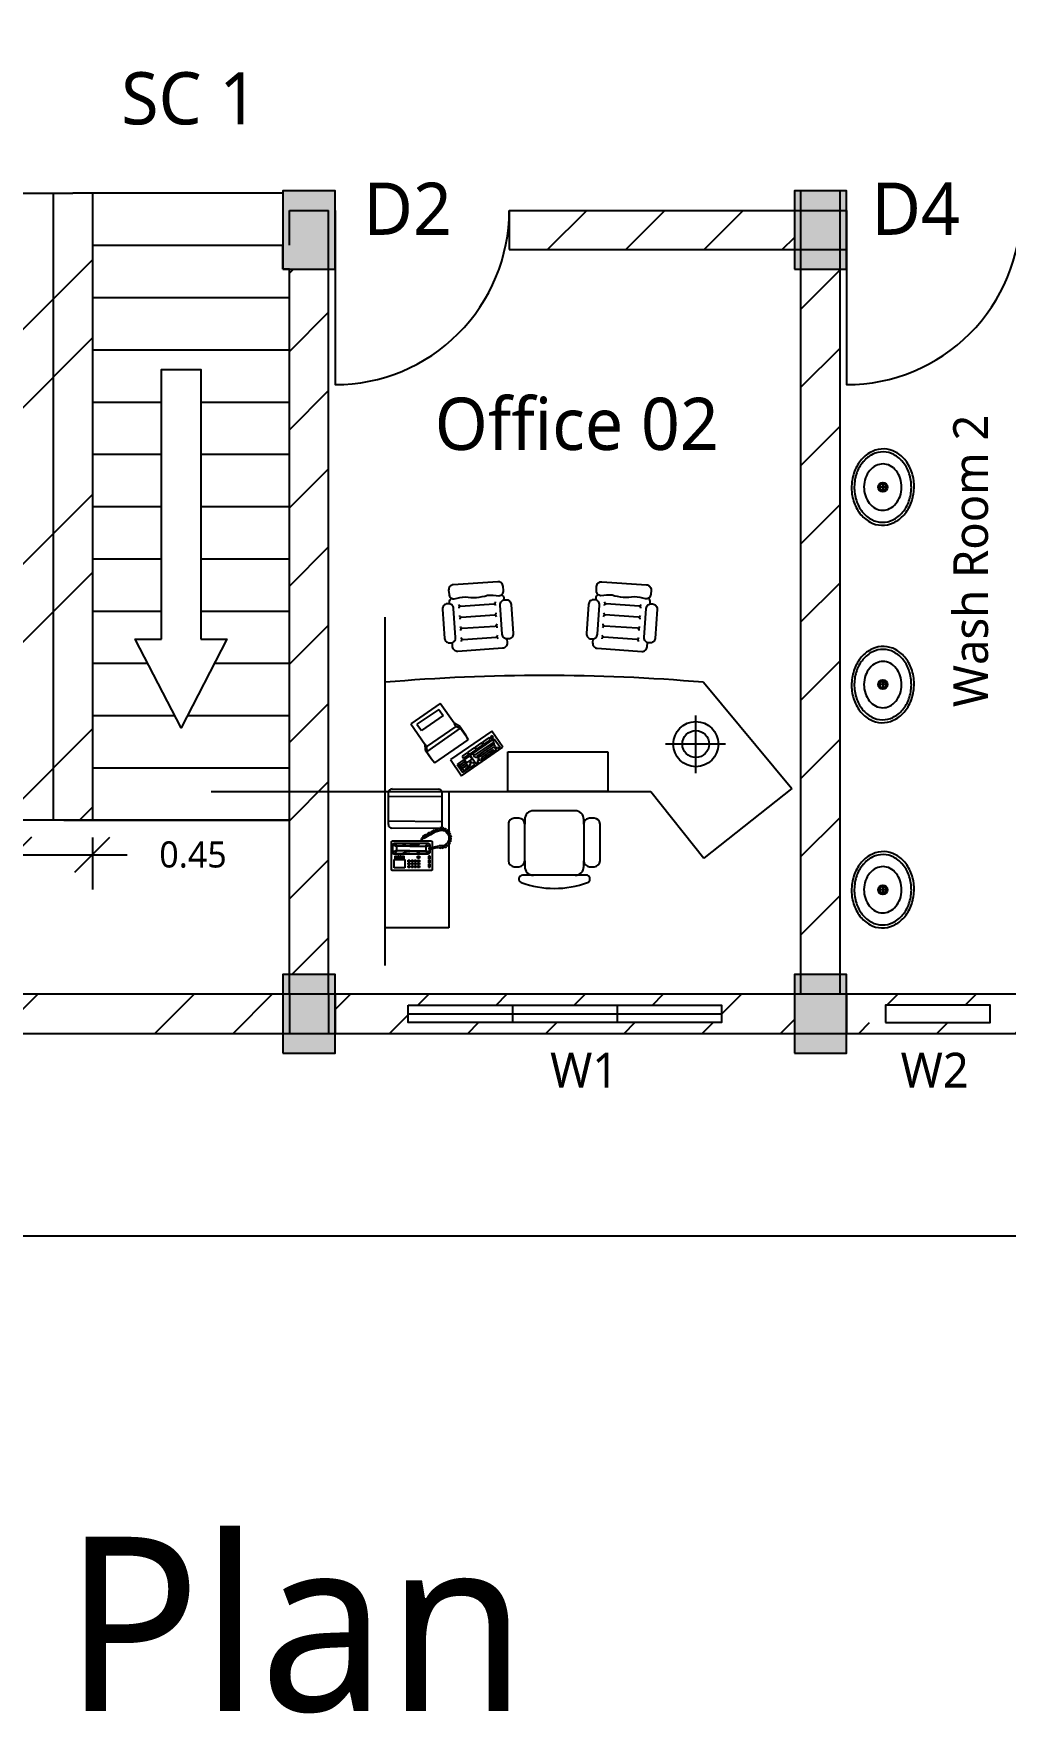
# Model space of a CAD drawing. Header units: metres. Extents: x 22814 to 23003, y 12423 to 12493.
# Drawn here: x 22839.87 to 22845.45, y 12457.73 to 12467.38 of the extents above; entities that cross this region are included whole.
import ezdxf

# ---------------------------------------------------------------- set-up
doc = ezdxf.new("R2010")
doc.units = ezdxf.units.M
doc.header["$PDMODE"] = 2
for name, color, linetype in [('Column', 240, 'Continuous'), ('Column hatch', 1, 'Continuous'), ('Door', 3, 'Continuous'), ('Window', 50, 'Continuous')]:
    doc.layers.add(name, color=color, linetype=linetype)
doc.styles.add('Annotative', font='Microsoft YaHei Light.ttf')
doc.styles.get("Standard").update_dxf_attribs({"font": 'times.ttf'})
doc.dimstyles.new('Dim 2', dxfattribs={"dimtxt": 0.15, "dimasz": 0.2, "dimexe": 0.2, "dimexo": 0.1, "dimgap": 0.2, "dimtad": 0, "dimdec": 3, "dimdsep": 46, "dimtxsty": 'Annotative', "dimblk": 'OBLIQUE', "dimcen": 1, "dimadec": 0, "dimazin": 0, "dimtfac": 1, "dimtdec": 3, "dimtmove": 0, "dimatfit": 3, "dimfxl": 1, "dimarcsym": 0})

# ---------------------------------------------------------------- blocks, each defined once
blk = doc.blocks.new('Sink - Oval top')
for p, q in [((-1, 0), (1, 0)), ((0, 1), (0, -1))]:
    blk.add_line(p, q)
at = {"linetype": 'Continuous'}
for points in [[(-12.23, 0.39, 0.117634), (-11.46, -3.36, 0.104469), (-8.88, -6.8, 0.090016), (-5.08, -9.07, 0.08192), (-0.32, -10.02, 0.08192), (4.49, -9.38, 0.090016), (8.42, -7.36, 0.104469), (11.22, -4.09, 0.117634), (12.23, -0.39, 0.117634), (11.46, 3.36, 0.104469), (8.88, 6.8, 0.090016), (5.08, 9.07, 0.08192), (0.32, 10.02, 0.08192), (-4.49, 9.38, 0.090016), (-8.42, 7.36, 0.104469), (-11.22, 4.09, 0.117634)], [(-11.29, 0.16, 0.118622), (-10.52, -3.25, 0.104678), (-8.07, -6.36, 0.089562), (-4.54, -8.37, 0.081185), (-0.13, -9.15, 0.081185), (4.3, -8.49, 0.089562), (7.89, -6.58, 0.104678), (10.42, -3.55, 0.118622), (11.29, -0.16, 0.118622), (10.52, 3.25, 0.104678), (8.07, 6.36, 0.089562), (4.54, 8.37, 0.081185), (0.13, 9.15, 0.081185), (-4.3, 8.49, 0.089562), (-7.89, 6.58, 0.104678), (-10.42, 3.55, 0.118622)], [(-7.42, 0.08, 0.118283), (-6.91, -2.17, 0.104607), (-5.29, -4.21, 0.089718), (-2.97, -5.53, 0.081436), (-0.07, -6.04, 0.081436), (2.84, -5.59, 0.089718), (5.2, -4.33, 0.104607), (6.86, -2.32, 0.118283), (7.42, -0.08, 0.118283), (6.91, 2.17, 0.104607), (5.29, 4.21, 0.089718), (2.97, 5.53, 0.081436), (0.07, 6.04, 0.081436), (-2.84, 5.59, 0.089718), (-5.2, 4.33, 0.104607), (-6.86, 2.32, 0.118283)]]:
    blk.add_lwpolyline(points, format="xyb", close=True, dxfattribs=at)
for radius in [1.5, 1]:
    blk.add_circle((0, 0), radius)
blk = doc.blocks.new('A$C171345A8')
for p, q in [((3772, 2304), (3772, 3804)), ((3772, 3804), (4472, 3804)), ((4472, 3804), (4472, 1105)), ((2248, 3226), (2384, 3226)), ((2384, 3226), (2841, 3226)), ((2841, 3226), (2937, 3226)), ((2937, 3226), (2962, 3226)), ((0, 2272), (970, 3040)), ((1551, 2304), (970, 3040)), ((2110, 3068), (2110, 2664)), ((2224, 3132), (2174, 3132)), ((2288, 3130), (2288, 3068)), ((2288, 2664), (2288, 3068)), ((2937, 3068), (2937, 3130)), ((2937, 3068), (2937, 2664)), ((3052, 3132), (3002, 3132)), ((3116, 2664), (3116, 3068)), ((2174, 2599), (2224, 2599)), ((2288, 2664), (2288, 2613)), ((2937, 2613), (2937, 2664)), ((3002, 2599), (3052, 2599)), ((3844, 2674), (3844, 2321)), ((4437, 2670), (4434, 2317)), ((2384, 2517), (2841, 2517)), ((973, 1105), (0, 2272)), ((4472, 2304), (1551, 2304)), ((2023, 2304), (3125, 2304)), ((2023, 1870), (2023, 2304)), ((3125, 2304), (3125, 1870)), ((1055, 2105), (1055, 1471)), ((3125, 1870), (2023, 1870)), ((1391, 1781), (731, 1781)), ((1592, 716), (1589, 667)), ((1706, 634), (2069, 608)), ((3616, 634), (3253, 608)), ((3730, 716), (3733, 667)), ((1689, 390), (2052, 365)), ((1697, 512), (2060, 487)), ((3625, 512), (3262, 487)), ((3634, 390), (3270, 365)), ((1680, 269), (2043, 243)), ((3642, 269), (3279, 243))]:
    blk.add_line(p, q)
at = {"linetype": 'ByBlock'}
for p, q in [((3954, 3169), (3961, 3175)), ((3954, 2933), (3954, 3169)), ((3961, 3175), (4395, 3175)), ((4096, 3122), (4096, 3140)), ((4096, 3140), (4115, 3140)), ((4115, 3140), (4115, 3122)), ((4131, 3122), (4131, 3140)), ((4131, 3140), (4149, 3140)), ((4149, 3140), (4149, 3122)), ((4165, 3122), (4165, 3140)), ((4165, 3140), (4184, 3140)), ((4184, 3140), (4184, 3122)), ((4200, 3122), (4200, 3140)), ((4200, 3140), (4219, 3140)), ((4219, 3140), (4219, 3122)), ((4256, 3052), (4256, 3144)), ((4256, 3144), (4373, 3144)), ((4373, 3144), (4373, 3052)), ((4395, 3175), (4401, 3169)), ((4401, 3169), (4401, 2854)), ((3995, 3137), (3976, 3137)), ((3976, 3137), (3976, 3106)), ((3976, 3106), (3995, 3106)), ((3995, 3093), (3976, 3093)), ((3976, 3093), (3976, 3062)), ((3976, 3062), (3995, 3062)), ((3995, 3049), (3976, 3049)), ((3976, 3049), (3976, 3018)), ((3976, 3018), (3995, 3018)), ((3980, 2980), (3995, 2996)), ((3980, 2936), (3980, 2980)), ((3983, 2971), (3989, 2983)), ((3983, 2971), (3983, 2936)), ((4024, 2955), (3983, 2971)), ((3989, 2983), (4002, 2986)), ((3995, 3106), (3995, 3137)), ((3995, 3062), (3995, 3093)), ((3995, 3018), (3995, 3049)), ((3995, 2996), (4376, 2996)), ((4002, 2986), (4030, 2958)), ((4002, 2986), (4086, 2986)), ((4030, 2958), (4024, 2955)), ((4024, 2911), (4024, 2955)), ((4200, 2958), (4030, 2958)), ((4086, 2986), (4102, 2980)), ((4115, 3122), (4096, 3122)), ((4096, 3109), (4115, 3109)), ((4096, 3090), (4096, 3109)), ((4115, 3090), (4096, 3090)), ((4096, 3059), (4096, 3078)), ((4096, 3078), (4115, 3078)), ((4115, 3059), (4096, 3059)), ((4096, 3015), (4096, 3040)), ((4096, 3040), (4115, 3040)), ((4115, 3015), (4096, 3015)), ((4102, 2980), (4118, 2971)), ((4115, 3109), (4115, 3090)), ((4115, 3078), (4115, 3059)), ((4115, 3040), (4115, 3015)), ((4118, 2971), (4140, 2967)), ((4149, 3122), (4131, 3122)), ((4131, 3109), (4149, 3109)), ((4131, 3090), (4131, 3109)), ((4149, 3090), (4131, 3090)), ((4131, 3078), (4149, 3078)), ((4131, 3059), (4131, 3078)), ((4149, 3059), (4131, 3059)), ((4140, 2967), (4200, 2967)), ((4149, 3109), (4149, 3090)), ((4149, 3078), (4149, 3059)), ((4184, 3122), (4165, 3122)), ((4165, 3090), (4165, 3109)), ((4165, 3109), (4184, 3109)), ((4184, 3090), (4165, 3090)), ((4165, 3059), (4165, 3078)), ((4165, 3078), (4184, 3078)), ((4184, 3059), (4165, 3059)), ((4184, 3109), (4184, 3090)), ((4184, 3078), (4184, 3059)), ((4219, 3122), (4200, 3122)), ((4200, 3109), (4219, 3109)), ((4200, 3090), (4200, 3109)), ((4219, 3090), (4200, 3090)), ((4200, 3059), (4200, 3078)), ((4200, 3078), (4219, 3078)), ((4219, 3059), (4200, 3059)), ((4231, 2967), (4200, 2967)), ((4200, 2958), (4341, 2958)), ((4219, 3109), (4219, 3090)), ((4219, 3078), (4219, 3059)), ((4253, 2971), (4231, 2967)), ((4269, 2980), (4253, 2971)), ((4373, 3052), (4256, 3052)), ((4272, 3043), (4263, 3043)), ((4263, 3043), (4263, 3018)), ((4263, 3018), (4272, 3018)), ((4285, 2986), (4269, 2980)), ((4272, 3018), (4272, 3043)), ((4291, 3043), (4282, 3043)), ((4282, 3043), (4282, 3018)), ((4282, 3018), (4291, 3018)), ((4370, 2986), (4285, 2986)), ((4291, 3018), (4291, 3043)), ((4300, 3043), (4300, 3018)), ((4310, 3043), (4300, 3043)), ((4300, 3018), (4310, 3018)), ((4310, 3018), (4310, 3043)), ((4329, 3043), (4319, 3043)), ((4319, 3043), (4319, 3018)), ((4319, 3018), (4329, 3018)), ((4329, 3018), (4329, 3043)), ((4348, 3043), (4338, 3043)), ((4338, 3043), (4338, 3018)), ((4338, 3018), (4348, 3018)), ((4370, 2986), (4341, 2958)), ((4341, 2958), (4348, 2955)), ((4348, 3018), (4348, 3043)), ((4348, 2955), (4388, 2971)), ((4348, 2911), (4348, 2955)), ((4366, 3043), (4357, 3043)), ((4357, 3043), (4357, 3018)), ((4357, 3018), (4366, 3018)), ((4366, 3018), (4366, 3043)), ((4382, 2983), (4370, 2986)), ((4376, 2996), (4392, 2983)), ((4388, 2971), (4382, 2983)), ((4388, 2971), (4388, 2895)), ((4392, 2983), (4392, 2889)), ((3764, 2813), (3744, 2806)), ((3744, 2806), (3747, 2794)), ((3747, 2828), (3746, 2817)), ((3746, 2817), (3764, 2813)), ((3751, 2857), (3747, 2844)), ((3747, 2844), (3764, 2836)), ((3764, 2836), (3747, 2828)), ((3747, 2794), (3764, 2793)), ((3772, 2855), (3751, 2857)), ((3764, 2793), (3752, 2778)), ((3752, 2778), (3757, 2768)), ((3757, 2768), (3776, 2770)), ((3767, 2883), (3759, 2871)), ((3759, 2871), (3772, 2855)), ((3776, 2770), (3759, 2757)), ((3784, 2880), (3767, 2883)), ((3770, 2803), (3773, 2841)), ((3786, 2766), (3770, 2803)), ((3785, 2904), (3773, 2895)), ((3773, 2895), (3784, 2880)), ((3773, 2841), (3791, 2875)), ((3803, 2895), (3785, 2904)), ((3791, 2875), (3822, 2899)), ((3813, 2923), (3799, 2915)), ((3799, 2915), (3803, 2895)), ((3827, 2905), (3813, 2923)), ((3822, 2899), (3862, 2902)), ((3829, 2925), (3827, 2905)), ((3847, 2927), (3829, 2925)), ((3857, 2909), (3847, 2927)), ((3861, 2927), (3857, 2909)), ((3876, 2926), (3861, 2927)), ((3862, 2902), (3876, 2900)), ((3883, 2919), (3876, 2926)), ((3876, 2900), (3885, 2911)), ((3887, 2921), (3883, 2919)), ((3885, 2911), (3901, 2911)), ((3903, 2920), (3887, 2921)), ((3901, 2911), (3917, 2913)), ((3933, 2928), (3903, 2920)), ((3917, 2913), (3947, 2920)), ((3958, 2771), (3921, 2750)), ((3965, 2936), (3933, 2928)), ((3947, 2920), (3967, 2925)), ((3954, 2854), (3954, 2922)), ((3961, 2848), (3954, 2854)), ((3963, 2769), (3958, 2771)), ((4395, 2848), (3961, 2848)), ((3964, 2773), (3963, 2769)), ((3990, 2787), (3964, 2773)), ((3992, 2936), (3965, 2936)), ((3967, 2925), (3992, 2927)), ((3980, 2889), (3980, 2926)), ((3998, 2873), (3980, 2889)), ((3983, 2926), (3983, 2895)), ((4024, 2911), (3983, 2895)), ((3983, 2895), (3989, 2882)), ((3989, 2882), (4002, 2879)), ((4025, 2807), (3990, 2787)), ((3990, 2781), (4005, 2768)), ((3998, 2764), (3990, 2781)), ((3992, 2927), (3992, 2936)), ((4376, 2873), (3998, 2873)), ((4002, 2879), (4030, 2908)), ((4002, 2879), (4086, 2879)), ((4005, 2768), (4015, 2773)), ((4015, 2773), (4010, 2792)), ((4010, 2792), (4028, 2781)), ((4030, 2908), (4024, 2911)), ((4044, 2818), (4025, 2807)), ((4028, 2781), (4038, 2787)), ((4200, 2908), (4030, 2908)), ((4038, 2787), (4033, 2803)), ((4033, 2803), (4049, 2793)), ((4050, 2811), (4044, 2818)), ((4049, 2793), (4056, 2795)), ((4054, 2821), (4050, 2817)), ((4050, 2817), (4050, 2811)), ((4060, 2829), (4054, 2821)), ((4056, 2795), (4058, 2802)), ((4058, 2802), (4059, 2814)), ((4059, 2814), (4071, 2823)), ((4065, 2836), (4060, 2829)), ((4068, 2848), (4065, 2836)), ((4071, 2823), (4075, 2830)), ((4075, 2830), (4077, 2848)), ((4086, 2879), (4102, 2886)), ((4102, 2886), (4118, 2895)), ((4118, 2895), (4140, 2898)), ((4140, 2898), (4200, 2898)), ((4200, 2908), (4341, 2908)), ((4231, 2898), (4200, 2898)), ((4253, 2895), (4231, 2898)), ((4269, 2886), (4253, 2895)), ((4285, 2879), (4269, 2886)), ((4370, 2879), (4285, 2879)), ((4341, 2908), (4348, 2911)), ((4370, 2879), (4341, 2908)), ((4348, 2911), (4388, 2895)), ((4382, 2882), (4370, 2879)), ((4392, 2889), (4376, 2873)), ((4388, 2895), (4382, 2882)), ((4401, 2854), (4395, 2848)), ((3759, 2757), (3768, 2746)), ((3768, 2746), (3785, 2754)), ((3785, 2754), (3778, 2736)), ((3778, 2736), (3785, 2728)), ((3785, 2728), (3803, 2737)), ((3813, 2738), (3786, 2766)), ((3803, 2737), (3797, 2718)), ((3797, 2718), (3810, 2713)), ((3810, 2713), (3827, 2729)), ((3861, 2729), (3813, 2738)), ((3827, 2729), (3826, 2709)), ((3826, 2709), (3839, 2706)), ((3839, 2706), (3848, 2723)), ((3848, 2723), (3854, 2703)), ((4436, 2629), (3852, 2634)), ((3854, 2703), (3870, 2706)), ((3921, 2750), (3861, 2729)), ((3870, 2724), (3883, 2710)), ((3870, 2706), (3870, 2724)), ((3883, 2710), (3897, 2715)), ((3884, 2714), (4397, 2710)), ((3897, 2735), (3904, 2717)), ((3897, 2715), (3897, 2735)), ((3904, 2717), (3923, 2722)), ((3923, 2722), (3921, 2741)), ((3921, 2741), (3940, 2730)), ((3940, 2730), (3950, 2737)), ((3945, 2755), (3962, 2745)), ((3950, 2737), (3945, 2755)), ((3962, 2745), (3975, 2752)), ((3969, 2769), (3984, 2758)), ((3975, 2752), (3969, 2769)), ((3984, 2758), (3998, 2764)), ((4435, 2357), (3850, 2362)), ((4394, 2277), (3884, 2281)), ((3631, 2132), (3178, 1819)), ((3537, 2045), (3480, 2006)), ((3551, 2024), (3537, 2045)), ((3619, 2098), (3548, 2048)), ((3548, 2048), (3609, 1959)), ((3561, 2036), (3594, 2058)), ((3570, 2016), (3621, 2051)), ((3594, 2058), (3583, 2073)), ((3601, 2085), (3624, 2053)), ((3681, 2008), (3619, 2098)), ((3624, 2053), (3639, 2063)), ((3624, 2053), (3651, 2014)), ((3754, 1953), (3631, 2132)), ((3250, 1848), (3426, 1969)), ((3263, 1830), (3250, 1848)), ((3538, 1910), (3273, 1727)), ((3277, 1866), (3290, 1848)), ((3278, 1814), (3451, 1933)), ((3282, 1790), (3466, 1917)), ((3285, 1766), (3488, 1906)), ((3290, 1848), (3415, 1935)), ((3301, 1641), (3754, 1953)), ((3415, 1935), (3402, 1953)), ((3426, 1969), (3439, 1951)), ((3439, 1951), (3460, 1966)), ((3444, 1950), (3456, 1932)), ((3447, 1983), (3474, 2002)), ((3460, 1966), (3447, 1983)), ((3456, 1932), (3465, 1939)), ((3465, 1939), (3475, 1924)), ((3546, 1898), (3471, 1846)), ((3474, 2002), (3538, 1910)), ((3475, 1924), (3487, 1932)), ((3480, 2006), (3494, 1985)), ((3487, 1932), (3500, 1914)), ((3488, 1822), (3562, 1874)), ((3494, 1985), (3512, 1998)), ((3500, 1914), (3494, 1910)), ((3494, 1910), (3506, 1892)), ((3512, 1998), (3525, 1980)), ((3574, 1992), (3517, 1952)), ((3517, 1952), (3544, 1914)), ((3525, 1980), (3545, 1994)), ((3533, 2012), (3551, 2024)), ((3545, 1994), (3533, 2012)), ((3544, 1914), (3600, 1953)), ((3562, 1874), (3546, 1898)), ((3609, 1941), (3552, 1902)), ((3552, 1902), (3568, 1878)), ((3926, 1991), (3559, 1738)), ((3568, 1878), (3625, 1917)), ((3600, 1953), (3574, 1992)), ((3588, 1997), (3635, 2030)), ((3597, 1977), (3648, 2012)), ((3609, 1959), (3681, 2008)), ((3625, 1917), (3609, 1941)), ((4015, 1868), (3643, 1611)), ((3651, 2014), (3665, 2024)), ((3967, 1944), (3926, 1991)), ((3962, 1945), (3926, 1991)), ((4015, 1868), (3962, 1945)), ((4033, 1849), (3967, 1944)), ((4016, 1816), (4015, 1868)), ((4037, 1786), (4033, 1849)), ((3178, 1819), (3301, 1641)), ((3209, 1819), (3236, 1837)), ((3273, 1727), (3209, 1819)), ((3236, 1837), (3248, 1820)), ((3248, 1820), (3263, 1830)), ((3272, 1810), (3260, 1828)), ((3263, 1804), (3272, 1810)), ((3276, 1786), (3263, 1804)), ((3270, 1782), (3276, 1786)), ((3284, 1761), (3270, 1782)), ((3278, 1757), (3284, 1761)), ((3288, 1742), (3278, 1757)), ((3302, 1729), (3281, 1715)), ((3281, 1715), (3297, 1691)), ((3297, 1691), (3318, 1705)), ((3318, 1705), (3302, 1729)), ((3385, 1787), (3314, 1737)), ((3314, 1737), (3330, 1713)), ((3330, 1713), (3401, 1763)), ((3401, 1763), (3385, 1787)), ((3466, 1842), (3394, 1793)), ((3394, 1793), (3410, 1769)), ((3410, 1769), (3482, 1818)), ((3482, 1818), (3466, 1842)), ((3471, 1846), (3488, 1822)), ((3559, 1738), (3586, 1686)), ((3589, 1688), (3559, 1738)), ((3586, 1686), (3654, 1588)), ((3643, 1611), (3589, 1688)), ((4016, 1816), (3691, 1591)), ((4037, 1786), (4016, 1816)), ((4191, 1562), (4037, 1786)), ((3691, 1591), (3643, 1611)), ((3654, 1588), (3713, 1553)), ((3712, 1562), (3691, 1591)), ((3713, 1553), (3869, 1339)), ((3836, 1471), (4074, 1636)), ((3869, 1339), (4191, 1562)), ((3883, 1403), (4122, 1567)), ((4122, 1567), (4074, 1636)), ((3883, 1403), (3836, 1471))]:
    blk.add_line(p, q, dxfattribs=at)
for points in [[(2188, 628), (2191, 673, 0.414214), (2140, 732), (1651, 766, 0.414214), (1592, 716)], [(3134, 628), (3131, 673, -0.414214), (3182, 732), (3672, 766, -0.414214), (3730, 716)], [(2147, 51, -0.414214), (2089, 0), (1599, 34, -0.414214), (1548, 93), (1552, 139, -0.414214), (1610, 189)], [(1559, 244), (1558, 226, 0.236068), (1577, 181)], [(1610, 189, 0.055299), (1732, 166, -0.118462), (1976, 149, 0.055299), (2100, 155, -0.414214), (2150, 97), (2147, 51, -0.414214)], [(2132, 142, 0.236068), (2157, 184), (2158, 199)], [(3190, 142, -0.236068), (3166, 184), (3165, 199)], [(3712, 189, -0.055299), (3590, 166, 0.118462), (3347, 149, -0.055299), (3222, 155, 0.414214), (3172, 97), (3175, 51, 0.414214)], [(3175, 51, 0.414214), (3233, 0), (3723, 34, 0.414214), (3774, 93), (3770, 139, 0.414214), (3712, 189)], [(3763, 244), (3764, 226, -0.236068), (3746, 181)]]:
    blk.add_lwpolyline(points, format="xyb")
for points in [[(1602, 293, -0.414214), (1543, 243), (1532, 243, -0.414214), (1482, 302), (1504, 623, -0.414214), (1562, 673), (1574, 673, -0.414214), (1624, 614)], [(2115, 257, 0.414214), (2166, 199), (2177, 198, 0.414214), (2235, 249), (2258, 570, 0.414214), (2207, 628), (2196, 629, 0.414214), (2138, 578)], [(3207, 257, -0.414214), (3156, 199), (3145, 198, -0.414214), (3087, 249), (3064, 570, -0.414214), (3115, 628), (3126, 629, -0.414214), (3184, 578)], [(3720, 293, 0.414214), (3779, 243), (3790, 243, 0.414214), (3841, 302), (3818, 623, 0.414214), (3760, 673), (3748, 673, 0.414214), (3698, 614)]]:
    blk.add_lwpolyline(points, format="xyb", close=True)
for radius in [248, 148]:
    blk.add_circle((1057, 1785), radius)
for centre, radius, start, end in [((2609, 2317), 1054, 69.6389, 110.0456), ((2263, 3267), 42.7, 110.0456, 249.9544), ((2384, 3130), 96.2, 90, 180), ((2841, 3130), 96.2, 0, 90), ((2962, 3267), 40.3, 270, 69.6389), ((2174, 3068), 64.2, 90, 180), ((2224, 3068), 64.2, 0, 90), ((3002, 3068), 64.2, 90, 180), ((3052, 3068), 64.2, 0, 90), ((2174, 2664), 64.2, 180, 270), ((2224, 2664), 64.2, 270, 0), ((2384, 2613), 96.2, 180, 270), ((2841, 2613), 96.2, 270, 0), ((3002, 2664), 64.2, 180, 270), ((3052, 2664), 64.2, 270, 0), ((3884, 2674), 40, 89.5491, 180), ((4397, 2670), 40, 359.603, 89.5491), ((3884, 2321), 40, 180, 269.5491), ((4394, 2317), 40, 269.5491, 359.603), ((2723, 21731), 20700, 265.151, 274.849), ((1704, 613), 20.7, 85.9751, 175.9751), ((1707, 654), 20.7, 175.9751, 265.9751), ((2070, 629), 20.7, 265.9751, 355.9751), ((2068, 588), 20.7, 355.9751, 85.9751), ((3252, 629), 20.7, 184.0249, 274.0249), ((3255, 588), 20.7, 94.0249, 184.0249), ((3615, 654), 20.7, 274.0249, 4.0249), ((3618, 613), 20.7, 4.0249, 94.0249), ((1687, 370), 20.7, 85.9751, 175.9751), ((1690, 411), 20.7, 175.9751, 265.9751), ((1696, 492), 20.7, 85.9751, 175.9751), ((1699, 533), 20.7, 175.9751, 265.9751), ((2053, 386), 20.7, 265.9751, 355.9751), ((2062, 507), 20.7, 265.9751, 355.9751), ((2059, 466), 20.7, 355.9751, 85.9751), ((3260, 507), 20.7, 184.0249, 274.0249), ((3263, 466), 20.7, 94.0249, 184.0249), ((3269, 386), 20.7, 184.0249, 274.0249), ((3623, 533), 20.7, 274.0249, 4.0249), ((3626, 492), 20.7, 4.0249, 94.0249), ((3632, 411), 20.7, 274.0249, 4.0249), ((3635, 370), 20.7, 4.0249, 94.0249), ((1679, 248), 20.7, 85.9751, 175.9751), ((1681, 289), 20.7, 175.9751, 265.9751), ((2045, 264), 20.7, 265.9751, 355.9751), ((2042, 223), 20.7, 355.9751, 85.9751), ((2050, 344), 20.7, 355.9751, 85.9751), ((3272, 344), 20.7, 94.0249, 184.0249), ((3277, 264), 20.7, 184.0249, 274.0249), ((3280, 223), 20.7, 94.0249, 184.0249), ((3641, 289), 20.7, 274.0249, 4.0249), ((3644, 248), 20.7, 4.0249, 94.0249)]:
    blk.add_arc(centre, radius, start, end)
blk.add_point((4472, 2304), dxfattribs=at)
blk = doc.blocks.new('_Oblique')
at = {"color": 0, "linetype": 'ByBlock', "lineweight": -2}
blk.add_line((-0.5, -0.5), (0.5, 0.5), dxfattribs=at)
blk = doc.blocks.new('*D274')
at = {"color": 0, "lineweight": -2, "transparency": 16777216}
for p, q in [((22839.7595, 12462.7627), (22839.7595, 12462.4638)), ((22840.2095, 12462.7627), (22840.2095, 12462.4638)), ((22839.7595, 12462.6638), (22840.2095, 12462.6638)), ((22840.2095, 12462.6638), (22840.4095, 12462.6638))]:
    blk.add_line(p, q, dxfattribs=at)
at = {"layer": 'Defpoints', "color": 0, "transparency": 16777216}
for p in [(22839.7595, 12462.8627), (22840.2095, 12462.8627), (22840.2095, 12462.6638)]:
    blk.add_point(p, dxfattribs=at)
at = {"color": 0, "lineweight": -2, "transparency": 16777216, "xscale": 0.2, "yscale": 0.2, "zscale": 0.2, "rotation": 180}
blk.add_blockref('_Oblique', (22839.7595, 12462.6638), dxfattribs=at)
at = {"color": 0, "lineweight": -2, "transparency": 16777216, "xscale": 0.2, "yscale": 0.2, "zscale": 0.2}
blk.add_blockref('_Oblique', (22840.2095, 12462.6638), dxfattribs=at)
at = {"color": 0, "transparency": 16777216, "insert": (22840.7875, 12462.6638), "char_height": 0.15, "attachment_point": 5, "style": 'Annotative'}
blk.add_mtext('0.45', dxfattribs=at)

msp = doc.modelspace()

# ---------------------------------------------------------------- hatches: boundary and pattern name
h = msp.add_hatch()
h.set_pattern_fill('ANSI31', color=0, scale=0.1)
h.paths.add_polyline_path([(22841.5658, 12466.0252), (22841.3408, 12466.0252), (22841.3408, 12462.8627), (22841.3408, 12461.9752), (22841.5658, 12461.9752)])
h.paths.add_polyline_path([(22850.3783, 12471.0252), (22850.1533, 12471.0252), (22850.1533, 12466.4752), (22850.3783, 12466.4752)])
h.paths.add_polyline_path([(22850.2161, 12468.7316), (22850.2161, 12470.5316), (22850.3161, 12470.5316), (22850.3161, 12468.7316)], flags=16)
h.paths.add_polyline_path([(22847.4783, 12471.3627), (22847.4783, 12471.1377), (22850.1158, 12471.1377), (22850.1158, 12471.3627)])
h.paths.add_polyline_path([(22845.5408, 12471.3627), (22845.5408, 12471.1377), (22847.1783, 12471.1377), (22847.1783, 12471.3627)])
h.paths.add_polyline_path([(22850.1533, 12471.4752), (22850.3783, 12471.4752), (22850.3783, 12475.4989), (22850.3783, 12475.5252), (22850.1533, 12475.5252), (22850.1533, 12475.4989)])
h.paths.add_polyline_path([(22850.2136, 12472.5858), (22850.2136, 12474.3858), (22850.3136, 12474.3858), (22850.3136, 12472.5858)], flags=16)
h.paths.add_polyline_path([(22847.4783, 12475.8627), (22847.4783, 12475.6377), (22850.1158, 12475.6377), (22850.1158, 12475.8627)])
h.paths.add_polyline_path([(22849.6971, 12475.7002), (22847.8971, 12475.7002), (22847.8971, 12475.8002), (22849.6971, 12475.8002)], flags=16)
h.paths.add_polyline_path([(22847.1783, 12475.6377), (22847.1783, 12475.8627), (22844.5408, 12475.8627), (22844.5408, 12475.6377)])
h.paths.add_polyline_path([(22846.7596, 12475.7002), (22844.9596, 12475.7002), (22844.9596, 12475.8002), (22846.7596, 12475.8002)], flags=16)
h.paths.add_polyline_path([(22844.2783, 12471.4752), (22844.5033, 12471.4752), (22844.5033, 12475.5252), (22844.2783, 12475.5252)])
h = msp.add_hatch()
h.set_pattern_fill('NET', color=0, scale=0.02)
h.paths.add_polyline_path([(22846.2533, 12470.1427, -0.025047), (22846.1533, 12470.1377), (22846.1533, 12468.1377), (22850.1533, 12468.1377), (22850.1533, 12468.2377), (22846.2533, 12468.2377)])
h.paths.add_polyline_path([(22848.8408, 12465.3877), (22848.7408, 12465.3877), (22848.7408, 12465.0189), (22850.1533, 12465.0189), (22850.1533, 12465.1189), (22848.8408, 12465.1189)])
h.paths.add_polyline_path([(22848.8408, 12464.2756, -0.033445), (22848.7408, 12464.2689), (22848.7408, 12463.9502), (22850.1533, 12463.9502), (22850.1533, 12464.0502), (22848.8408, 12464.0502)])
h.paths.add_polyline_path([(22848.8408, 12463.2068, -0.033445), (22848.7408, 12463.2002), (22848.7408, 12462.8814), (22850.1533, 12462.8814), (22850.1533, 12462.9814), (22848.8408, 12462.9814)])
h.paths.add_polyline_path([(22845.9033, 12462.1381, -0.033445), (22845.8033, 12462.1314), (22845.8033, 12461.8627), (22845.9033, 12461.8627)])
h.paths.add_polyline_path([(22848.8408, 12462.1381, -0.033445), (22848.7408, 12462.1314), (22848.7408, 12461.8627), (22848.8408, 12461.8627)])
h.paths.add_polyline_path([(22847.2158, 12462.9814), (22845.9033, 12462.9814), (22845.9033, 12463.2068, -0.033445), (22845.8033, 12463.2002), (22845.8033, 12462.8814), (22847.2158, 12462.8814)])
h.paths.add_polyline_path([(22847.2158, 12464.0502), (22845.9033, 12464.0502), (22845.9033, 12464.2756, -0.033445), (22845.8033, 12464.2689), (22845.8033, 12463.9502), (22847.2158, 12463.9502)])
h.paths.add_polyline_path([(22847.2158, 12465.1189), (22845.9033, 12465.1189), (22845.9033, 12465.3877), (22845.8033, 12465.3877), (22845.8033, 12465.0189), (22847.2158, 12465.0189)])
h.paths.add_polyline_path([(22835.6283, 12466.0252), (22835.5283, 12466.0252), (22835.5283, 12461.9752), (22835.6283, 12461.9752)])
h = msp.add_hatch()
h.set_pattern_fill('ANSI32', scale=0.1)
h.set_pattern_definition([(45, (-513714.1933, -644190.2686), (-0.6735192091, 0.6735192091), []), (45, (-513713.7443, -644190.2686), (-0.6735192091, 0.6735192091), [])])
h.paths.add_polyline_path([(22839.9845, 12466.4627), (22839.7595, 12466.4627), (22839.7595, 12462.8627), (22839.9846, 12462.8627)])
h.paths.add_polyline_path([(22840.2095, 12466.4627), (22840.0968, 12466.4627), (22839.9845, 12466.4627), (22839.9846, 12462.8627), (22840.2095, 12462.8627)])
h = msp.add_hatch()
h.set_pattern_fill('ANSI32', color=0, scale=0.1)
h.paths.add_polyline_path([(22834.4283, 12466.3627), (22833.6908, 12466.3627), (22832.7908, 12466.3627), (22832.7908, 12466.1377), (22833.6908, 12466.1377), (22834.4283, 12466.1377)])
h.paths.add_polyline_path([(22838.3658, 12466.3627), (22836.7283, 12466.3627), (22836.7283, 12466.1377), (22838.3658, 12466.1377)])
h.paths.add_polyline_path([(22838.6283, 12466.0252), (22838.4033, 12466.0252), (22838.4033, 12461.9752), (22838.6283, 12461.9752)])
h.paths.add_polyline_path([(22835.4283, 12461.8627), (22832.7908, 12461.8627), (22832.7908, 12461.6377), (22835.4283, 12461.6377)])
h.paths.add_polyline_path([(22833.2096, 12461.8002), (22835.0096, 12461.8002), (22835.0096, 12461.7002), (22833.2096, 12461.7002)], flags=16)
h.paths.add_polyline_path([(22838.3658, 12461.8627), (22835.7283, 12461.8627), (22835.7283, 12461.6377), (22838.3658, 12461.6377)])
h.paths.add_polyline_path([(22836.1471, 12461.8002), (22837.9471, 12461.8002), (22837.9471, 12461.7002), (22836.1471, 12461.7002)], flags=16)
h.paths.add_polyline_path([(22841.3033, 12461.8627), (22838.6658, 12461.8627), (22838.6658, 12461.6377), (22841.3033, 12461.6377)])
h = msp.add_hatch()
h.set_pattern_fill('ANSI31', color=0, scale=0.1)
h.paths.add_polyline_path([(22841.6033, 12461.8627), (22841.6033, 12461.6377), (22844.2408, 12461.6377), (22844.2408, 12461.8627)])
h.paths.add_polyline_path([(22842.0221, 12461.8002), (22843.8221, 12461.8002), (22843.8221, 12461.7002), (22842.0221, 12461.7002)], flags=16)
h.paths.add_polyline_path([(22844.5033, 12466.0252), (22844.2783, 12466.0252), (22844.2783, 12461.9752), (22844.5033, 12461.9752)])
h.paths.add_polyline_path([(22842.6033, 12466.3627), (22842.6033, 12466.1377), (22844.2408, 12466.1377), (22844.2408, 12466.3627)])
h.paths.add_polyline_path([(22845.1919, 12461.7003), (22844.5919, 12461.7003), (22844.5919, 12461.8003), (22845.1919, 12461.8003)], flags=16)
h.paths.add_polyline_path([(22847.4408, 12466.0252), (22847.2158, 12466.0252), (22847.2158, 12461.9752), (22847.4408, 12461.9752)])
h.paths.add_polyline_path([(22850.1158, 12461.6377), (22850.1158, 12461.8627), (22847.4783, 12461.8627), (22847.4783, 12461.6377)])
h.paths.add_polyline_path([(22847.8304, 12461.7962), (22848.4304, 12461.7962), (22848.4304, 12461.6962), (22847.8304, 12461.6962)], flags=16)
h.paths.add_polyline_path([(22849.1492, 12461.7962), (22849.7492, 12461.7962), (22849.7492, 12461.6962), (22849.1492, 12461.6962)], flags=16)
h.paths.add_polyline_path([(22850.3783, 12466.0252), (22850.1533, 12466.0252), (22850.1533, 12461.9752), (22850.3783, 12461.9752)])
h.paths.add_polyline_path([(22850.2161, 12463.2125), (22850.2161, 12463.8125), (22850.3161, 12463.8125), (22850.3161, 12463.2125)], flags=16)
h.paths.add_polyline_path([(22850.3158, 12462.7176), (22850.3158, 12462.1176), (22850.2158, 12462.1176), (22850.2158, 12462.7176)], flags=16)
h.paths.add_polyline_path([(22850.2161, 12464.2589), (22850.2161, 12464.8589), (22850.3161, 12464.8589), (22850.3161, 12464.2589)], flags=16)
h.paths.add_polyline_path([(22850.2161, 12465.2758), (22850.2161, 12465.8758), (22850.3161, 12465.8758), (22850.3161, 12465.2758)], flags=16)
h.paths.add_polyline_path([(22845.5408, 12466.3627), (22845.5408, 12466.1377), (22847.1783, 12466.1377), (22847.1783, 12466.3627)])
h.paths.add_polyline_path([(22850.1158, 12466.1377), (22850.1158, 12466.3627), (22848.4783, 12466.3627), (22848.4783, 12466.1377)])
h.paths.add_polyline_path([(22845.5892, 12461.7003), (22845.5892, 12461.8003), (22846.1892, 12461.8003), (22846.1892, 12461.7003)])
h.paths.add_polyline_path([(22845.5892, 12461.7003), (22845.5892, 12461.8003), (22845.1919, 12461.8003), (22845.1919, 12461.7003)])
h.paths.add_polyline_path([(22846.4218, 12461.7003), (22846.4218, 12461.8003), (22847.0218, 12461.8003), (22847.0218, 12461.7003)])
h.paths.add_polyline_path([(22847.1783, 12461.6377), (22847.1783, 12461.8627), (22844.5408, 12461.8627), (22844.5408, 12461.6377)])
at = {"layer": 'Column'}
h = msp.add_hatch(color=256, dxfattribs=at)
h.dxf.hatch_style = 1
h.paths.add_polyline_path([(22826.9158, 12466.4752), (22826.6158, 12466.4752), (22826.6158, 12466.0252), (22826.9158, 12466.0252)])
h.paths.add_polyline_path([(22829.8533, 12466.4752), (22829.5533, 12466.4752), (22829.5533, 12466.2502), (22829.8533, 12466.2502)])
h.paths.add_polyline_path([(22829.8533, 12466.2502), (22829.5533, 12466.2502), (22829.5533, 12466.0252), (22829.8533, 12466.0252)])
h.paths.add_polyline_path([(22832.7908, 12466.4752), (22832.4908, 12466.4752), (22832.4908, 12466.2502), (22832.7908, 12466.2502)])
h.paths.add_polyline_path([(22832.7908, 12466.2502), (22832.4908, 12466.2502), (22832.4908, 12466.0252), (22832.7908, 12466.0252)])
h.paths.add_polyline_path([(22835.7283, 12466.4752), (22835.4283, 12466.4752), (22835.4283, 12466.2502), (22835.7283, 12466.2502)])
h.paths.add_polyline_path([(22835.7283, 12466.2502), (22835.4283, 12466.2502), (22835.4283, 12466.0252), (22835.7283, 12466.0252)])
h.paths.add_polyline_path([(22838.6658, 12466.4752), (22838.3658, 12466.4752), (22838.3658, 12466.2502), (22838.6658, 12466.2502)])
h.paths.add_polyline_path([(22838.6658, 12466.2502), (22838.3658, 12466.2502), (22838.3658, 12466.0252), (22838.6658, 12466.0252)])
h.paths.add_polyline_path([(22841.6033, 12466.4752), (22841.3033, 12466.4752), (22841.3033, 12466.2502), (22841.6033, 12466.2502)])
h.paths.add_polyline_path([(22841.6033, 12466.2502), (22841.3033, 12466.2502), (22841.3033, 12466.0252), (22841.6033, 12466.0252)])
h.paths.add_polyline_path([(22844.5408, 12466.4752), (22844.2408, 12466.4752), (22844.2408, 12466.2502), (22844.5408, 12466.2502)])
h.paths.add_polyline_path([(22844.5408, 12466.2502), (22844.2408, 12466.2502), (22844.2408, 12466.0252), (22844.5408, 12466.0252)])
h.paths.add_polyline_path([(22847.4783, 12466.4752), (22847.1783, 12466.4752), (22847.1783, 12466.2502), (22847.4783, 12466.2502)])
h.paths.add_polyline_path([(22847.4783, 12466.2502), (22847.1783, 12466.2502), (22847.1783, 12466.0252), (22847.4783, 12466.0252)])
h.paths.add_polyline_path([(22850.4158, 12466.4752), (22850.1158, 12466.4752), (22850.1158, 12466.0252), (22850.4158, 12466.0252)])
h.paths.add_polyline_path([(22850.4158, 12461.9752), (22850.1158, 12461.9752), (22850.1158, 12461.5252), (22850.4158, 12461.5252)])
h.paths.add_polyline_path([(22847.4783, 12461.7502), (22847.1783, 12461.7502), (22847.1783, 12461.5252), (22847.4783, 12461.5252)])
h.paths.add_polyline_path([(22847.4783, 12461.9752), (22847.1783, 12461.9752), (22847.1783, 12461.7502), (22847.4783, 12461.7502)])
h.paths.add_polyline_path([(22844.5408, 12461.7502), (22844.2408, 12461.7502), (22844.2408, 12461.5252), (22844.5408, 12461.5252)])
h.paths.add_polyline_path([(22844.5408, 12461.9752), (22844.2408, 12461.9752), (22844.2408, 12461.7502), (22844.5408, 12461.7502)])
h.paths.add_polyline_path([(22841.6033, 12461.7502), (22841.3033, 12461.7502), (22841.3033, 12461.5252), (22841.6033, 12461.5252)])
h.paths.add_polyline_path([(22841.6033, 12461.9752), (22841.3033, 12461.9752), (22841.3033, 12461.7502), (22841.6033, 12461.7502)])
h.paths.add_polyline_path([(22838.6658, 12461.7502), (22838.3658, 12461.7502), (22838.3658, 12461.5252), (22838.6658, 12461.5252)])
h.paths.add_polyline_path([(22838.6658, 12461.9752), (22838.3658, 12461.9752), (22838.3658, 12461.7502), (22838.6658, 12461.7502)])
h.paths.add_polyline_path([(22835.7283, 12461.7502), (22835.4283, 12461.7502), (22835.4283, 12461.5252), (22835.7283, 12461.5252)])
h.paths.add_polyline_path([(22835.7283, 12461.9752), (22835.4283, 12461.9752), (22835.4283, 12461.7502), (22835.7283, 12461.7502)])
h.paths.add_polyline_path([(22832.7908, 12461.9752), (22832.4908, 12461.9752), (22832.4908, 12461.7502), (22832.7908, 12461.7502)])
h.paths.add_polyline_path([(22832.7908, 12461.7502), (22832.4908, 12461.7502), (22832.4908, 12461.5252), (22832.7908, 12461.5252)])
h.paths.add_polyline_path([(22829.8533, 12461.7502), (22829.5533, 12461.7502), (22829.5533, 12461.5252), (22829.8533, 12461.5252)])
h.paths.add_polyline_path([(22829.8533, 12461.9752), (22829.5533, 12461.9752), (22829.5533, 12461.7502), (22829.8533, 12461.7502)])
h.paths.add_polyline_path([(22826.9158, 12461.9752), (22826.6158, 12461.9752), (22826.6158, 12461.5252), (22826.9158, 12461.5252)])

# ---------------------------------------------------------------- linework, layer by layer
for p, q in [((22839.7595, 12466.4627), (22840.0968, 12466.4627)), ((22839.9845, 12466.4627), (22839.9846, 12462.8627)), ((22840.2095, 12466.4627), (22840.2095, 12462.8627)), ((22841.3033, 12466.4627), (22841.3033, 12466.1627)), ((22844.2783, 12461.8627), (22844.2783, 12466.4752)), ((22844.5033, 12461.8627), (22844.5033, 12466.4752)), ((22841.3408, 12466.3627), (22841.5658, 12466.3627)), ((22841.3408, 12466.1627), (22841.3408, 12466.3627)), ((22841.5658, 12461.8627), (22841.5658, 12466.3627)), ((22842.6033, 12466.3627), (22844.5408, 12466.3627)), ((22842.6033, 12466.3627), (22842.6033, 12466.1377)), ((22840.2095, 12466.1627), (22841.3033, 12466.1627)), ((22841.3033, 12466.0252), (22841.3033, 12466.1627)), ((22842.6033, 12466.1377), (22844.5408, 12466.1377)), ((22841.3408, 12466.0252), (22841.3033, 12466.0252)), ((22841.3408, 12461.8627), (22841.3408, 12466.0252)), ((22841.3408, 12462.8627), (22841.3408, 12466.0252)), ((22840.2095, 12465.8627), (22841.3408, 12465.8627)), ((22840.2095, 12465.5627), (22841.3408, 12465.5627)), ((22840.2095, 12465.2627), (22840.6059, 12465.2627)), ((22840.832, 12465.2627), (22841.3408, 12465.2627)), ((22840.2095, 12464.9627), (22840.6059, 12464.9627)), ((22840.832, 12464.9627), (22841.3408, 12464.9627)), ((22840.2095, 12464.6627), (22840.6059, 12464.6627)), ((22840.832, 12464.6627), (22841.3408, 12464.6627)), ((22840.2095, 12464.3627), (22840.6059, 12464.3627)), ((22840.832, 12464.3627), (22841.3408, 12464.3627)), ((22840.2095, 12464.0627), (22840.6059, 12464.0627)), ((22840.832, 12464.0627), (22841.3408, 12464.0627)), ((22840.2095, 12463.7627), (22840.5273, 12463.7627)), ((22840.9106, 12463.7627), (22841.3408, 12463.7627)), ((22840.2095, 12463.4627), (22840.6825, 12463.4627)), ((22840.7554, 12463.4627), (22841.3408, 12463.4627)), ((22840.2095, 12463.1627), (22841.3408, 12463.1627)), ((22841.3408, 12462.8627), (22838.6283, 12462.8627)), ((22840.0464, 12462.8627), (22841.3408, 12462.8627)), ((22841.3033, 12461.8627), (22841.3033, 12461.6377)), ((22841.3408, 12461.8627), (22841.3408, 12461.6377)), ((22841.5658, 12461.8627), (22841.5658, 12461.6377)), ((22841.6033, 12461.8627), (22841.6033, 12461.6377)), ((22844.2408, 12461.8627), (22844.2408, 12461.6377)), ((22844.5408, 12461.8627), (22844.5408, 12461.6377)), ((22826.6158, 12460.4752), (22854.4158, 12460.4752))]:
    msp.add_line(p, q)
for points in [[(22841.3033, 12466.4627), (22840.0968, 12466.4627)], [(22840.6059, 12463.9005), (22840.6059, 12465.4502), (22840.832, 12465.4502), (22840.832, 12463.9005)], [(22840.832, 12463.9005), (22840.982, 12463.9005), (22840.719, 12463.3922), (22840.4559, 12463.9005), (22840.6059, 12463.9005)]]:
    msp.add_lwpolyline(points)
for points in [[(22841.6033, 12466.3627), (22841.6033, 12465.3627, 0.414214), (22842.6033, 12466.3627)], [(22844.5408, 12466.3627), (22844.5408, 12465.3627, 0.414214), (22845.5408, 12466.3627)]]:
    msp.add_lwpolyline(points, format="xyb")
msp.add_lwpolyline([(22850.1158, 12461.8627), (22826.9158, 12461.8627), (22826.9158, 12461.6377), (22850.1158, 12461.6377)], close=True)
at = {"layer": 'Column hatch'}
for points in [[(22841.3033, 12466.0252), (22841.6033, 12466.0252), (22841.6033, 12466.4752), (22841.3033, 12466.4752)], [(22844.2408, 12466.0252), (22844.5408, 12466.0252), (22844.5408, 12466.4752), (22844.2408, 12466.4752)], [(22841.3033, 12461.5252), (22841.6033, 12461.5252), (22841.6033, 12461.9752), (22841.3033, 12461.9752)], [(22844.2408, 12461.5252), (22844.5408, 12461.5252), (22844.5408, 12461.9752), (22844.2408, 12461.9752)]]:
    msp.add_lwpolyline(points, close=True, dxfattribs=at)
at = {"layer": 'Window'}
for p, q in [((22842.0221, 12461.7502), (22843.8221, 12461.7502)), ((22842.6221, 12461.8002), (22842.6221, 12461.7002)), ((22843.2221, 12461.8002), (22843.2221, 12461.7002))]:
    msp.add_line(p, q, dxfattribs=at)
for points in [[(22842.0221, 12461.8002), (22843.8221, 12461.8002), (22843.8221, 12461.7002), (22842.0221, 12461.7002)], [(22844.764, 12461.7003), (22845.364, 12461.7003), (22845.364, 12461.8003), (22844.764, 12461.8003)]]:
    msp.add_lwpolyline(points, close=True, dxfattribs=at)

# ---------------------------------------------------------------- block references
for name, p, xscale, yscale, zscale, rotation in [('Sink - Oval top', (22844.7485, 12464.7743), 0.01789831467242267, 0.01789831467242267, 0.01789831467242267, 270), ('A$C171345A8', (22844.2267, 12464.2311), 0.0005223501197830703, 0.0005223501197830703, 0.0005223501197830703, 180), ('Sink - Oval top', (22844.7485, 12463.6405), 0.01789831467242267, 0.01789831467242267, 0.01789831467242267, 270), ('Sink - Oval top', (22844.7485, 12462.4624), 0.01789831467242267, 0.01789831467242267, 0.01789831467242267, 270)]:
    msp.add_blockref(name, p, dxfattribs=dict(xscale=xscale, yscale=yscale, zscale=zscale, rotation=rotation))

# ---------------------------------------------------------------- texts
at = {"attachment_point": 1}
for s, width, heights, insert, char_height in [('{\\f@Microsoft YaHei Light|b0|i0|c0|p34;\\H0.6x;Office 02}', 1.749321, [0.3482], (22842.1752, 12465.2876), 0.5), ('{\\f@Microsoft YaHei Light|b0|i0|c0|p34;\\H0.66667x;Ground\\f@Microsoft YaHei Light|b0|i0|c134|p34; Floor\\f@Microsoft YaHei Light|b0|i0|c0|p34; Plan}', 13.52998, [1.8372], (22831.556, 12458.7476), 1.5)]:
    msp.add_mtext_dynamic_manual_height_columns(s, width=width, gutter_width=5, heights=heights, dxfattribs=dict(at, insert=insert, char_height=char_height))
at = {"insert": (22845.1526, 12463.5109), "char_height": 0.2, "attachment_point": 1, "rotation": 90}
msp.add_mtext_dynamic_manual_height_columns('{\\f@Microsoft YaHei Light|b0|i0|c0|p34;Wash Room 2}', width=3.068919, gutter_width=5, heights=[0.3482], dxfattribs=at)
at = {"char_height": 0.2, "attachment_point": 1, "style": 'Annotative'}
for s, insert, width in [('W1', (22842.8381, 12461.5268), 0.455098), ('{\\fMicrosoft YaHei Light|b0|i0|c134|p34;W2}', (22844.8509, 12461.5268), 0.416498)]:
    msp.add_mtext(s, dxfattribs=dict(at, insert=insert, width=width))
at = {"layer": 'Door', "char_height": 0.5, "attachment_point": 1, "style": 'Annotative'}
for s, insert, width in [('{\\H0.6x;SC 1\\fMicrosoft YaHei Light|b0|i0|c134|p34;\\H1.66667x; }', (22840.375, 12467.1566), 0.945915), ('{\\fMicrosoft YaHei Light|b0|i0|c134|p34;\\H0.6x;D\\fMicrosoft YaHei Light|b0|i0|c0|p34;2\\fMicrosoft YaHei Light|b0|i0|c134|p34;\\H1.66667x; }', (22841.7653, 12466.5226), 0.513745), ('{\\fMicrosoft YaHei Light|b0|i0|c134|p34;\\H0.6x;D\\fMicrosoft YaHei Light|b0|i0|c0|p34;4\\fMicrosoft YaHei Light|b0|i0|c134|p34;\\H1.66667x; }', (22844.6825, 12466.5226), 0.513745)]:
    msp.add_mtext(s, dxfattribs=dict(at, insert=insert, width=width))

# ---------------------------------------------------------------- dimensions: what is measured, and where the dimension line sits
dim = msp.add_linear_dim(base=(22840.2095, 12462.6638), p1=(22839.7595, 12462.8627), p2=(22840.2095, 12462.8627), dimstyle='Dim 2')
dim.commit()
dim.dimension.update_dxf_attribs({"geometry": '*D274', "text_midpoint": (22840.7875, 12462.6638)})

doc.saveas('drawing.dxf')
